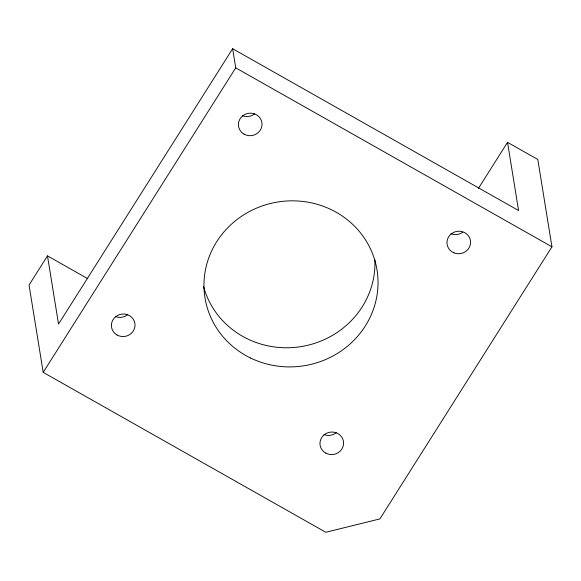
<?xml version="1.0" encoding="UTF-8"?>
<svg xmlns="http://www.w3.org/2000/svg" width="581" height="581" viewBox="0 0 581 581"><rect width="100%" height="100%" fill="white"/><g stroke="black" fill="none" stroke-linecap="round" stroke-linejoin="round"><path stroke-width="0.87" d="M87.767 278.677L47.482 255.88L29.05 285.031L43.197 372.37L325.767 532.276L379.887 518.92L551.95 246.809L537.803 159.47L507.533 142.338L478.432 188.36M507.533 142.338L518.572 210.533L232.64 48.724L58.528 324.075L47.482 255.88M43.197 372.37L235.741 67.861L232.64 48.724M235.741 67.861L551.95 246.809M254.696 113.825A11.831 11.257 -9.2 0 1 242.335 115.677M462.687 232.291A11.831 11.257 -9.2 0 1 450.943 233.722M127.697 314.67A11.831 11.257 -9.2 0 1 115.336 316.522M336.261 432.7A11.831 11.257 -9.2 0 1 323.9 434.552M374.861 259.939A87.143 82.93 -9.2 0 1 300.53 346.69A87.143 82.93 -9.2 0 1 203.546 286.477M117.071 335.005A11.831 11.257 -9.2 0 0 135.024 325.367A11.831 11.257 -9.2 0 0 117.544 315.476A11.831 11.257 -9.2 0 0 117.071 335.005M244.071 134.153A11.831 11.257 -9.2 0 0 262.024 124.523A11.831 11.257 -9.2 0 0 244.543 114.631A11.831 11.257 -9.2 0 0 244.071 134.153M454.044 252.858A11.831 11.257 -9.2 0 0 470.516 241.035A11.831 11.257 -9.2 0 0 451.771 233.497A11.831 11.257 -9.2 0 0 454.044 252.858M325.629 453.027A11.831 11.257 -9.2 0 0 343.589 443.397A11.831 11.257 -9.2 0 0 326.108 433.506A11.831 11.257 -9.2 0 0 325.629 453.027M250.687 358.063A87.143 82.93 -9.2 0 0 377.955 279.083A87.143 82.93 -9.2 0 0 244.34 214.476A87.143 82.93 -9.2 0 0 250.687 358.063"/></g></svg>
